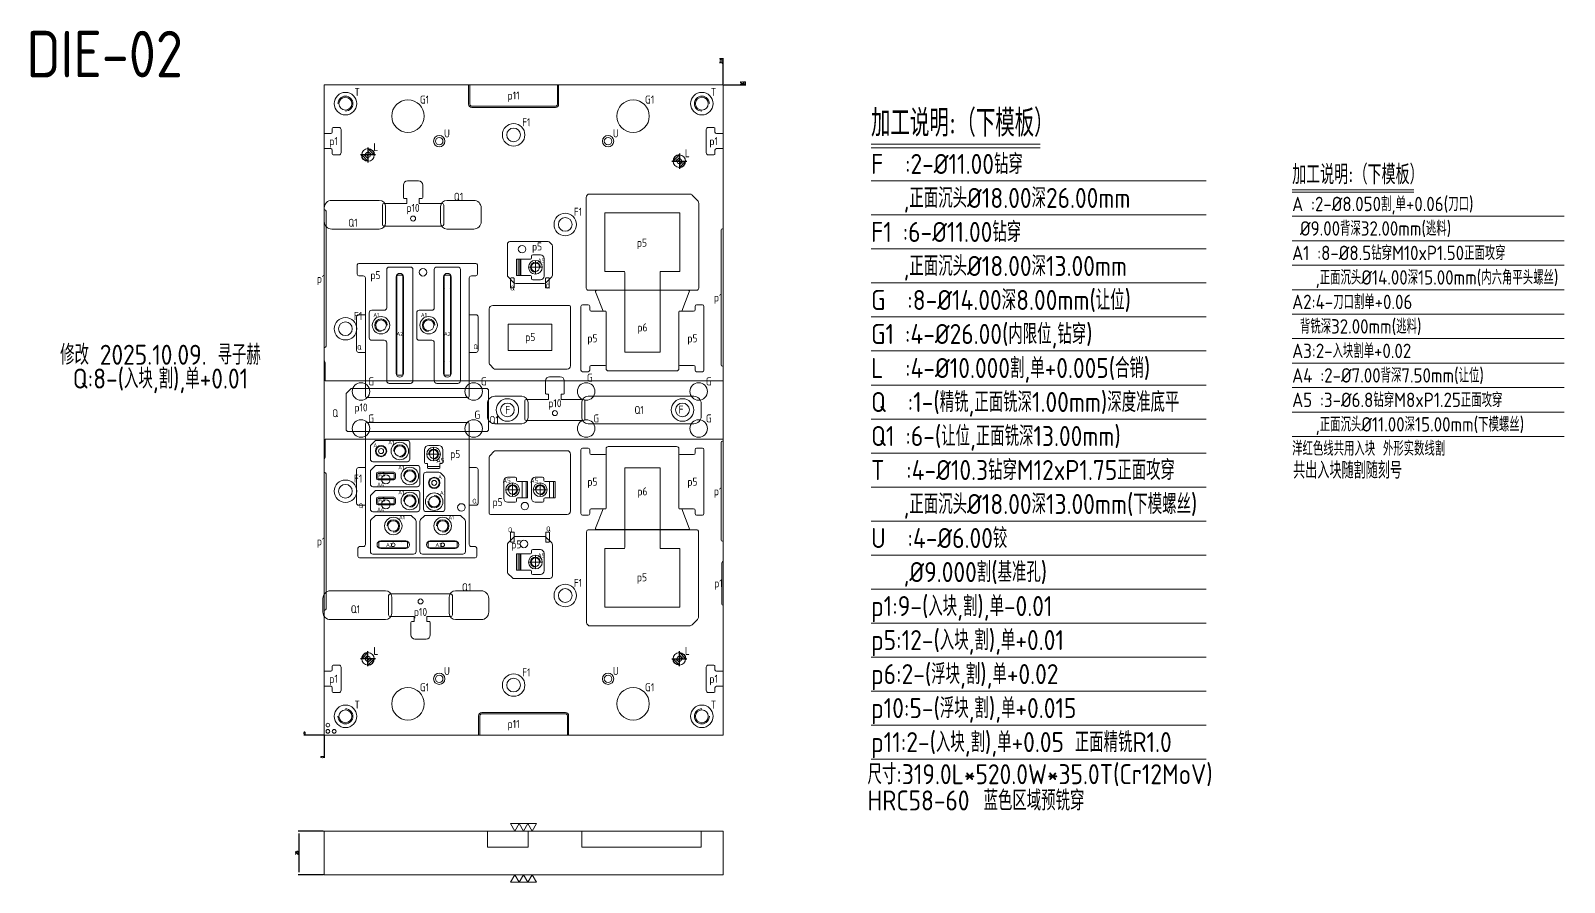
# Model space of a CAD drawing. Header units: millimetres. Extents: x 52247 to 53473, y 1371 to 2052.
import ezdxf
from ezdxf.enums import TextEntityAlignment as Align

# ---------------------------------------------------------------- set-up
doc = ezdxf.new("R2010")
doc.units = ezdxf.units.MM
for name, pattern in [('$TD_AUDIT_GENERATED_(575F8F)', [0]), ('CENTER', [0]), ('DASHED', [0]), ('HIDDEN', [0])]:
    doc.linetypes.add(name, pattern=pattern)
for name, color, linetype in [('DIE', 7, 'Continuous'), ('DIE_O', 40, 'Continuous'), ('DIE_P', 2, 'Continuous'), ('DIE_P_O', 1, '$TD_AUDIT_GENERATED_(575F8F)'), ('DIE_W', 1, 'Continuous'), ('DIM', 4, 'Continuous'), ('PS_O', 40, 'Continuous'), ('TEXT', 4, 'Continuous')]:
    doc.layers.add(name, color=color, linetype=linetype)
doc.styles.add('gbenor', font='gbenor.shx', dxfattribs={"bigfont": 'gbcbig.shx'})
doc.styles.get("Standard").update_dxf_attribs({"font": 'txt.shx', "width": 0.85, "bigfont": 'ctxt.shx'})
doc.dimstyles.new('T-2-WX', dxfattribs={"dimtxt": 2, "dimasz": 2, "dimexe": 0.5, "dimexo": 0.5, "dimgap": 0.5, "dimtad": 1, "dimtxsty": 'Standard', "dimblk": 'OPEN30', "dimcen": 0, "dimazin": 3, "dimtfac": 1, "dimtmove": 0, "dimatfit": 3, "dimldrblk": 'OPEN30', "dimlwd": -1, "dimlwe": -1})

# ---------------------------------------------------------------- blocks, each defined once
blk = doc.blocks.new('locater0')
for p, q in [((-0.6, 0), (0.6, 0)), ((-0.5, 0), (0, 0.5)), ((-0.3, 0), (0, 0.3)), ((-0.1, 0), (0, 0.1)), ((0, 0.6), (0, -0.6)), ((0.1, 0), (0, -0.1)), ((0.5, 0), (0, -0.5)), ((0.3, 0), (0, -0.3))]:
    blk.add_line(p, q)
for start, end in [(90, 180), (270, 0)]:
    blk.add_arc((0, 0), 0.5, start, end)
blk = doc.blocks.new('*D7580')
at = {"layer": 'Defpoints', "color": 0}
for p in [(52481.8, 1412.1), (52461.5, 1377.1), (52481.8, 1377.1)]:
    blk.add_point(p, dxfattribs=at)
at = {"layer": 'DIM', "color": 0}
for p, q in [((52481.3, 1412.1), (52461, 1412.1)), ((52461.5, 1410.1), (52461.5, 1379.1)), ((52481.3, 1377.1), (52461, 1377.1))]:
    blk.add_line(p, q, dxfattribs=at)
at = {"layer": 'DIM', "color": 0, "lineweight": 5, "insert": (52460, 1394.6), "char_height": 2, "attachment_point": 5, "rotation": 90}
blk.add_mtext('35', dxfattribs=at)
blk = doc.blocks.new('_Open30')
blk = doc.blocks.new('*D7581')
at = {"layer": 'Defpoints', "color": 0}
for p in [(52481.8, 1488.9), (52481.8, 1488.9), (52481.8, 1472.3)]:
    blk.add_point(p, dxfattribs=at)
at = {"layer": 'DIM', "color": 0}
blk.add_line((52481.8, 1488.4), (52481.8, 1470.7), dxfattribs=at)
at = {"layer": 'DIM', "color": 0, "lineweight": 5, "insert": (52480.3, 1471.3), "char_height": 2, "attachment_point": 5, "rotation": 90}
blk.add_mtext('0', dxfattribs=at)
blk = doc.blocks.new('*D7582')
at = {"layer": 'Defpoints', "color": 0}
for p in [(52467.3, 1488.9), (52481.8, 1488.9), (52481.8, 1488.9)]:
    blk.add_point(p, dxfattribs=at)
at = {"layer": 'DIM', "color": 0}
blk.add_line((52481.3, 1488.9), (52465.6, 1488.9), dxfattribs=at)
at = {"layer": 'DIM', "color": 0, "lineweight": 5, "insert": (52466.2, 1490.4), "char_height": 2, "attachment_point": 5}
blk.add_mtext('0', dxfattribs=at)
blk = doc.blocks.new('*D7583')
at = {"layer": 'Defpoints', "color": 0}
for p in [(52800.8, 2008.9), (52814, 2008.9), (52481.8, 1488.9)]:
    blk.add_point(p, dxfattribs=at)
at = {"layer": 'DIM', "color": 0}
blk.add_line((52801.3, 2008.9), (52818.9, 2008.9), dxfattribs=at)
at = {"layer": 'DIM', "color": 0, "lineweight": 5, "insert": (52816.7, 2010.4), "char_height": 2, "attachment_point": 5}
blk.add_mtext('520', dxfattribs=at)
blk = doc.blocks.new('*D7584')
at = {"layer": 'Defpoints', "color": 0}
for p in [(52800.8, 2025.5), (52800.8, 2008.9), (52481.8, 1488.9)]:
    blk.add_point(p, dxfattribs=at)
at = {"layer": 'DIM', "color": 0}
blk.add_line((52800.8, 2009.4), (52800.8, 2030.3), dxfattribs=at)
at = {"layer": 'DIM', "color": 0, "lineweight": 5, "insert": (52799.3, 2028.1), "char_height": 2, "attachment_point": 5, "rotation": 90}
blk.add_mtext('319', dxfattribs=at)

msp = doc.modelspace()

# ---------------------------------------------------------------- linework, layer by layer
at = {"layer": 'DIE', "lineweight": 5}
msp.add_lwpolyline([(52481.838, 1488.867), (52481.838, 2008.867), (52800.838, 2008.867), (52800.838, 1488.867)], close=True, dxfattribs=at)
at = {"layer": 'DIE', "linetype": 'Continuous', "lineweight": 5, "flags": 128}
msp.add_lwpolyline([(52800.838, 1412.1), (52481.838, 1412.1), (52481.838, 1377.1), (52800.838, 1377.1)], close=True, dxfattribs=at)
at = {"layer": 'DIE_O', "color": 94, "linetype": 'Continuous', "lineweight": 5}
for points in [[(52481.901, 1899.502), (52481.901, 1910.502, -0.41421356), (52487.901, 1916.502), (52525.901, 1916.502, -0.41421356), (52530.901, 1911.502), (52530.901, 1898.502, -0.41421356), (52525.901, 1893.502), (52487.901, 1893.502, -0.41421356)], [(52607.401, 1899.502), (52607.401, 1910.502, 0.41421356), (52601.401, 1916.502), (52579.901, 1916.502, 0.41421356), (52574.901, 1911.502), (52574.901, 1898.502, 0.41421356), (52579.901, 1893.502), (52601.401, 1893.502, 0.41421356)], [(52612.338, 1743.867), (52612.338, 1753.867, -0.41421356), (52618.338, 1759.867), (52639.838, 1759.867, -0.41421356), (52644.838, 1754.867), (52644.838, 1742.867, -0.41421356), (52639.838, 1737.867), (52618.338, 1737.867, -0.41421356)], [(52783.338, 1743.867), (52783.338, 1753.867, 0.41421356), (52777.338, 1759.867), (52692.838, 1759.867, 0.41421356), (52687.838, 1754.867), (52687.838, 1742.867, 0.41421356), (52692.838, 1737.867), (52777.338, 1737.867, 0.41421356)], [(52480.901, 1598.232), (52480.901, 1587.232, 0.41421356), (52486.901, 1581.232), (52530.901, 1581.232, 0.41421356), (52535.901, 1586.232), (52535.901, 1599.232, 0.41421356), (52530.901, 1604.232), (52486.901, 1604.232, 0.41421356)], [(52613.401, 1598.232), (52613.401, 1587.232, -0.41421356), (52607.401, 1581.232), (52586.901, 1581.232, -0.41421356), (52581.901, 1586.232), (52581.901, 1599.232, -0.41421356), (52586.901, 1604.232), (52607.401, 1604.232, -0.41421356)]]:
    msp.add_lwpolyline(points, format="xyb", close=True, dxfattribs=at)
at = {"layer": 'DIE_O', "color": 2, "linetype": 'Continuous', "lineweight": 5}
msp.add_lwpolyline([(52481.838, 1788.581, -0.16124735), (52482.727, 1785.896), (52482.727, 1772.208), (52800.838, 1772.208), (52800.838, 1725.527), (52482.727, 1725.527), (52482.727, 1711.839, -0.16124735), (52481.838, 1709.153)], format="xyb", close=True, dxfattribs=at)
at = {"layer": 'DIE_O', "linetype": 'HIDDEN', "lineweight": 5, "ltscale": 15}
for points in [[(52612.338, 1412.1), (52644.838, 1412.1), (52644.838, 1399.1), (52612.338, 1399.1)], [(52687.838, 1412.1), (52783.338, 1412.1), (52783.338, 1399.1), (52687.838, 1399.1)]]:
    msp.add_lwpolyline(points, close=True, dxfattribs=at)
at = {"layer": 'DIE_O', "lineweight": 5}
for centre, radius in [((52498.838, 1993.867), 9), ((52498.838, 1993.867), 5.15), ((52783.838, 1993.867), 9), ((52783.838, 1993.867), 5.15), ((52548.838, 1983.867), 13), ((52728.838, 1983.867), 13), ((52633.338, 1968.867), 9), ((52633.338, 1968.867), 5.5), ((52674.632, 1897.27), 9), ((52674.632, 1897.27), 5.5), ((52498.838, 1813.867), 9), ((52498.838, 1813.867), 5.5), ((52628.338, 1748.867), 9), ((52628.338, 1748.867), 5.5), ((52768.338, 1748.867), 9), ((52768.338, 1748.867), 5.5), ((52498.838, 1683.867), 9), ((52498.838, 1683.867), 5.5), ((52674.632, 1600.465), 9), ((52674.632, 1600.465), 5.5), ((52633.338, 1528.867), 9), ((52633.338, 1528.867), 5.5), ((52548.838, 1513.867), 13), ((52728.838, 1513.867), 13), ((52498.838, 1503.867), 9), ((52498.838, 1503.867), 5.15), ((52783.838, 1503.867), 9), ((52783.838, 1503.867), 5.15)]:
    msp.add_circle(centre, radius, dxfattribs=at)
at = {"layer": 'DIE_O', "linetype": 'Continuous', "lineweight": 5}
for centre in [(52573.838, 1963.867), (52708.838, 1963.867), (52573.838, 1533.867), (52708.838, 1533.867)]:
    msp.add_circle(centre, 3, dxfattribs=at)
at = {"layer": 'DIE_O', "color": 3, "lineweight": 5}
for centre, radius in [((52516.838, 1952.867), 2), ((52765.838, 1947.867), 2), ((52552.901, 1902.002), 2), ((52640.04, 1877.514), 3), ((52560.859, 1859.019), 3), ((52666.338, 1746.367), 2), ((52591.553, 1670.934), 3), ((52642.262, 1671.991), 3), ((52641.621, 1641.72), 3), ((52558.901, 1595.732), 2), ((52516.838, 1549.867), 2), ((52765.838, 1549.867), 2)]:
    msp.add_circle(centre, radius, dxfattribs=at)
at = {"layer": 'DIE_O', "color": 94, "linetype": 'Continuous', "lineweight": 5}
for centre in [(52511.338, 1763.688), (52601.338, 1763.688), (52691.338, 1763.688), (52781.338, 1763.688), (52511.338, 1734.047), (52601.338, 1734.047), (52691.338, 1734.047), (52781.338, 1734.047)]:
    msp.add_circle(centre, 7, dxfattribs=at)
at = {"layer": 'DIE_O', "lineweight": 5}
for centre, start, end in [((52498.838, 1993.867), 270, 180), ((52783.838, 1993.867), 0, 270), ((52498.838, 1503.867), 180, 90), ((52783.838, 1503.867), 90, 0)]:
    msp.add_arc(centre, 6, start, end, dxfattribs=at)
at = {"layer": 'DIE_P', "linetype": 'HIDDEN', "lineweight": 5, "ltscale": 5}
for p, q in [((52636.896, 1869.514), (52636.896, 1856.514)), ((52640.034, 1691.549), (52640.034, 1678.549)), ((52643.334, 1691.549), (52643.334, 1678.549)), ((52662.034, 1691.549), (52662.034, 1678.549)), ((52665.334, 1691.549), (52665.334, 1678.549)), ((52636.896, 1633.72), (52636.896, 1620.72))]:
    msp.add_line(p, q, dxfattribs=at)
at = {"layer": 'DIE_P', "lineweight": 5}
for p, q in [((52638.395, 1856.514), (52638.395, 1869.514)), ((52639.138, 1856.514), (52639.138, 1869.514)), ((52638.395, 1620.72), (52638.395, 1633.72)), ((52639.138, 1620.72), (52639.138, 1633.72))]:
    msp.add_line(p, q, dxfattribs=at)
at = {"layer": 'DIE_P', "color": 4, "linetype": 'CENTER', "lineweight": 5, "ltscale": 0.007}
for p, q in [((52650.696, 1857.814), (52650.696, 1868.214)), ((52655.896, 1863.014), (52645.496, 1863.014)), ((52569.388, 1708.391), (52569.388, 1718.791)), ((52564.188, 1713.591), (52574.588, 1713.591)), ((52627.334, 1685.049), (52637.734, 1685.049)), ((52632.534, 1679.849), (52632.534, 1690.249)), ((52649.334, 1685.049), (52659.734, 1685.049)), ((52654.534, 1679.849), (52654.534, 1690.249)), ((52650.696, 1622.02), (52650.696, 1632.42)), ((52655.896, 1627.22), (52645.496, 1627.22))]:
    msp.add_line(p, q, dxfattribs=at)
at = {"layer": 'DIE_P', "color": 6, "linetype": 'Continuous', "lineweight": 5}
for points in [[(52657.696, 1870.014, 0.41421356), (52654.696, 1873.014), (52648.696, 1873.014, 0.41421356), (52647.696, 1872.014), (52647.696, 1870.514, -0.41421356), (52646.696, 1869.514), (52635.696, 1869.514), (52635.696, 1856.514), (52646.696, 1856.514, -0.41421356), (52647.696, 1855.514), (52647.696, 1854.014, 0.41421356), (52648.696, 1853.014), (52654.696, 1853.014, 0.41421356), (52657.696, 1856.014)], [(52517.838, 1826.643), (52517.838, 1806.643, 0.41421356), (52519.838, 1804.643), (52529.838, 1804.643, -0.41421356), (52531.838, 1802.643), (52531.838, 1772.143, 0.41421356), (52533.838, 1770.143), (52550.838, 1770.143, 0.41421356), (52552.838, 1772.143), (52552.838, 1861.143, 0.41421356), (52550.838, 1863.143), (52533.838, 1863.143, 0.41421356), (52531.838, 1861.143), (52531.838, 1830.643, -0.41421356), (52529.838, 1828.643), (52519.838, 1828.643, 0.41421356)], [(52555.838, 1826.643), (52555.838, 1806.643, 0.41421356), (52557.838, 1804.643), (52567.838, 1804.643, -0.41421356), (52569.838, 1802.643), (52569.838, 1772.143, 0.41421356), (52571.838, 1770.143), (52588.838, 1770.143, 0.41421356), (52590.838, 1772.143), (52590.838, 1861.143, 0.41421356), (52588.838, 1863.143), (52571.838, 1863.143, 0.41421356), (52569.838, 1861.143), (52569.838, 1830.643, -0.41421356), (52567.838, 1828.643), (52557.838, 1828.643, 0.41421356)], [(52574.688, 1706.091), (52575.838, 1706.091, 0.41421356), (52576.638, 1706.891), (52576.638, 1717.091, 0.41421356), (52573.138, 1720.591), (52565.638, 1720.591, 0.41421356), (52562.138, 1717.091), (52562.138, 1706.891, 0.41421356), (52562.938, 1706.091), (52564.088, 1706.091, -0.41421356), (52564.388, 1705.791), (52564.388, 1702.591, 0.41421356), (52564.888, 1702.091), (52573.888, 1702.091, 0.41421356), (52574.388, 1702.591), (52574.388, 1705.791, -0.41421356)], [(52625.534, 1692.049, -0.41421356), (52628.534, 1695.049), (52634.534, 1695.049, -0.41421356), (52635.534, 1694.049), (52635.534, 1692.549, 0.41421356), (52636.534, 1691.549), (52644.534, 1691.549), (52644.534, 1678.549), (52636.534, 1678.549, 0.41421356), (52635.534, 1677.549), (52635.534, 1676.049, -0.41421356), (52634.534, 1675.049), (52628.534, 1675.049, -0.41421356), (52625.534, 1678.049)], [(52647.534, 1692.049, -0.41421356), (52650.534, 1695.049), (52656.534, 1695.049, -0.41421356), (52657.534, 1694.049), (52657.534, 1692.549, 0.41421356), (52658.534, 1691.549), (52666.534, 1691.549), (52666.534, 1678.549), (52658.534, 1678.549, 0.41421356), (52657.534, 1677.549), (52657.534, 1676.049, -0.41421356), (52656.534, 1675.049), (52650.534, 1675.049, -0.41421356), (52647.534, 1678.049)], [(52550.51, 1664.591), (52523.666, 1664.591, 0.19891237), (52522.252, 1664.006), (52519.424, 1661.177, 0.19891237), (52518.838, 1659.763), (52518.838, 1635.591, 0.41421356), (52520.838, 1633.591), (52553.338, 1633.591, 0.41421356), (52555.338, 1635.591), (52555.338, 1659.763, 0.19891237), (52554.752, 1661.177), (52551.924, 1664.006, 0.19891237)], [(52590.01, 1664.591), (52563.166, 1664.591, 0.19891237), (52561.752, 1664.006), (52558.924, 1661.177, 0.19891237), (52558.338, 1659.763), (52558.338, 1635.591, 0.41421356), (52560.338, 1633.591), (52592.838, 1633.591, 0.41421356), (52594.838, 1635.591), (52594.838, 1659.763, 0.19891237), (52594.252, 1661.177), (52591.424, 1664.006, 0.19891237)], [(52657.696, 1634.22, 0.41421356), (52654.696, 1637.22), (52648.696, 1637.22, 0.41421356), (52647.696, 1636.22), (52647.696, 1634.72, -0.41421356), (52646.696, 1633.72), (52635.696, 1633.72), (52635.696, 1620.72), (52646.696, 1620.72, -0.41421356), (52647.696, 1619.72), (52647.696, 1618.22, 0.41421356), (52648.696, 1617.22), (52654.696, 1617.22, 0.41421356), (52657.696, 1620.22)]]:
    msp.add_lwpolyline(points, format="xyb", close=True, dxfattribs=at)
at = {"layer": 'DIE_P', "color": 4, "linetype": 'HIDDEN', "lineweight": 5}
for points in [[(52545.338, 1778.143, -1), (52539.338, 1778.143), (52539.338, 1855.143, -1), (52545.338, 1855.143)], [(52583.338, 1778.143, -1), (52577.338, 1778.143), (52577.338, 1855.143, -1), (52583.338, 1855.143)], [(52547.088, 1644.091, -1), (52547.088, 1638.091), (52527.088, 1638.091, -1), (52527.088, 1644.091)], [(52586.588, 1644.091, -1), (52586.588, 1638.091), (52566.588, 1638.091, -1), (52566.588, 1644.091)]]:
    msp.add_lwpolyline(points, format="xyb", close=True, dxfattribs=at)
at = {"layer": 'DIE_P', "color": 1, "lineweight": 5}
for points in [[(52544.838, 1845.896), (52544.718, 1845.827), (52544.838, 1845.758), (52544.838, 1787.529), (52544.718, 1787.46), (52544.838, 1787.39), (52544.838, 1777.643, -0.41421356), (52543.838, 1776.643), (52540.838, 1776.643, -0.41421356), (52539.838, 1777.643), (52539.838, 1787.39), (52539.958, 1787.46), (52539.838, 1787.529), (52539.838, 1845.758), (52539.958, 1845.827), (52539.838, 1845.896), (52539.838, 1855.643, -0.41421356), (52540.838, 1856.643), (52543.838, 1856.643, -0.41421356), (52544.838, 1855.643)], [(52582.838, 1845.896), (52582.718, 1845.827), (52582.838, 1845.758), (52582.838, 1787.529), (52582.718, 1787.46), (52582.838, 1787.39), (52582.838, 1777.643, -0.41421356), (52581.838, 1776.643), (52578.838, 1776.643, -0.41421356), (52577.838, 1777.643), (52577.838, 1787.39), (52577.958, 1787.46), (52577.838, 1787.529), (52577.838, 1845.758), (52577.958, 1845.827), (52577.838, 1845.896), (52577.838, 1855.643, -0.41421356), (52578.838, 1856.643), (52581.838, 1856.643, -0.41421356), (52582.838, 1855.643)], [(52524.626, 1697.829), (52524.626, 1694.229, 0.41421356), (52524.926, 1693.929), (52537.538, 1693.929, 0.41421356), (52537.838, 1694.229), (52537.838, 1697.829, 0.41421356), (52537.538, 1698.129), (52524.926, 1698.129, 0.41421356)], [(52524.626, 1677.829), (52524.626, 1674.229, 0.41421356), (52524.926, 1673.929), (52537.538, 1673.929, 0.41421356), (52537.838, 1674.229), (52537.838, 1677.829, 0.41421356), (52537.538, 1678.129), (52524.926, 1678.129, 0.41421356)], [(52544.192, 1638.591), (52547.588, 1638.591, 0.41421356), (52548.588, 1639.591), (52548.588, 1642.591, 0.41421356), (52547.588, 1643.591), (52544.192, 1643.591), (52544.123, 1643.471), (52544.053, 1643.591), (52530.157, 1643.591), (52530.088, 1643.471), (52530.019, 1643.591), (52526.588, 1643.591, 0.41421356), (52525.588, 1642.591), (52525.588, 1639.591, 0.41421356), (52526.588, 1638.591), (52530.019, 1638.591), (52530.088, 1638.711), (52530.157, 1638.591), (52544.053, 1638.591), (52544.123, 1638.711)], [(52583.692, 1638.591), (52587.088, 1638.591, 0.41421356), (52588.088, 1639.591), (52588.088, 1642.591, 0.41421356), (52587.088, 1643.591), (52583.692, 1643.591), (52583.623, 1643.471), (52583.553, 1643.591), (52569.657, 1643.591), (52569.588, 1643.471), (52569.519, 1643.591), (52566.088, 1643.591, 0.41421356), (52565.088, 1642.591), (52565.088, 1639.591, 0.41421356), (52566.088, 1638.591), (52569.519, 1638.591), (52569.588, 1638.711), (52569.657, 1638.591), (52583.553, 1638.591), (52583.623, 1638.711)]]:
    msp.add_lwpolyline(points, format="xyb", close=True, dxfattribs=at)
at = {"layer": 'DIE_P', "lineweight": 5}
for points in [[(52532.338, 1816.643, 2.41421356), (52527.338, 1811.643)], [(52570.338, 1816.643, 2.41421356), (52565.338, 1811.643)], [(52537.088, 1651.091, 2.41421356), (52532.088, 1656.091)], [(52576.588, 1651.091, 2.41421356), (52571.588, 1656.091)]]:
    msp.add_lwpolyline(points, format="xyb", dxfattribs=at)
at = {"layer": 'DIE_P', "color": 6, "lineweight": 5}
for points in [[(52523.666, 1724.529), (52548.338, 1724.529, -0.41421356), (52550.338, 1722.529), (52550.338, 1709.529, -0.41421356), (52548.338, 1707.529), (52520.838, 1707.529, -0.41421356), (52518.838, 1709.529), (52518.838, 1719.701, -0.19891237), (52519.424, 1721.115), (52522.252, 1723.943, -0.19891237)], [(52523.666, 1704.529), (52556.338, 1704.529, -0.41421356), (52558.338, 1702.529), (52558.338, 1689.529, -0.41421356), (52556.338, 1687.529), (52520.838, 1687.529, -0.41421356), (52518.838, 1689.529), (52518.838, 1699.701, -0.19891237), (52519.424, 1701.115), (52522.252, 1703.943, -0.19891237)], [(52578.338, 1694.263), (52578.338, 1669.591, -0.41421356), (52576.338, 1667.591), (52563.338, 1667.591, -0.41421356), (52561.338, 1669.591), (52561.338, 1697.091, -0.41421356), (52563.338, 1699.091), (52573.51, 1699.091, -0.19891237), (52574.924, 1698.506), (52577.752, 1695.677, -0.19891237)], [(52523.666, 1684.529), (52556.338, 1684.529, -0.41421356), (52558.338, 1682.529), (52558.338, 1669.529, -0.41421356), (52556.338, 1667.529), (52520.838, 1667.529, -0.41421356), (52518.838, 1669.529), (52518.838, 1679.701, -0.19891237), (52519.424, 1681.115), (52522.252, 1683.943, -0.19891237)]]:
    msp.add_lwpolyline(points, format="xyb", close=True, dxfattribs=at)
at = {"layer": 'DIE_P', "lineweight": 5}
for points in [[(52523.626, 1697.829), (52523.626, 1694.229, 0.41421356), (52524.926, 1692.929), (52537.538, 1692.929, 0.41421356), (52538.838, 1694.229), (52538.838, 1697.829, 0.41421356), (52537.538, 1699.129), (52524.926, 1699.129, 0.41421356)], [(52523.626, 1677.829), (52523.626, 1674.229, 0.41421356), (52524.926, 1672.929), (52537.538, 1672.929, 0.41421356), (52538.838, 1674.229), (52538.838, 1677.829, 0.41421356), (52537.538, 1679.129), (52524.926, 1679.129, 0.41421356)]]:
    msp.add_lwpolyline(points, format="xyb", close=True, dxfattribs=at)
at = {"layer": 'DIE_P', "linetype": 'HIDDEN', "lineweight": 5}
msp.add_lwpolyline([(52564.388, 1703.591), (52574.388, 1703.591)], dxfattribs=at)
at = {"layer": 'DIE_P', "lineweight": 5}
for centre, radius in [((52650.696, 1863.014), 5.5), ((52650.696, 1863.014), 3.4), ((52527.338, 1816.643), 4.25), ((52565.338, 1816.643), 4.25), ((52542.338, 1716.029), 4.25), ((52569.388, 1713.591), 5.5), ((52569.388, 1713.591), 3.4), ((52550.338, 1696.029), 4.25), ((52550.338, 1676.029), 4.25), ((52632.534, 1685.049), 5.5), ((52632.534, 1685.049), 3.4), ((52654.534, 1685.049), 5.5), ((52654.534, 1685.049), 3.4), ((52569.838, 1675.591), 4.25), ((52537.088, 1656.091), 4.25), ((52576.588, 1656.091), 4.25), ((52650.696, 1627.22), 5.5), ((52650.696, 1627.22), 3.4)]:
    msp.add_circle(centre, radius, dxfattribs=at)
at = {"layer": 'DIE_P', "linetype": 'Continuous', "lineweight": 5, "ltscale": 10}
for centre in [(52527.338, 1816.643), (52565.338, 1816.643), (52542.338, 1716.029), (52550.338, 1696.029), (52550.338, 1676.029), (52569.838, 1675.591), (52537.088, 1656.091), (52576.588, 1656.091)]:
    msp.add_circle(centre, 7, dxfattribs=at)
at = {"layer": 'DIE_P', "color": 4, "linetype": 'HIDDEN', "lineweight": 5, "ltscale": 0.5}
for centre in [(52527.338, 1716.029), (52569.838, 1690.591)]:
    msp.add_circle(centre, 4.5, dxfattribs=at)
at = {"layer": 'DIE_P', "color": 1, "linetype": 'Continuous', "lineweight": 5}
for centre in [(52527.338, 1716.029), (52569.838, 1690.591)]:
    msp.add_circle(centre, 4.025, dxfattribs=at)
at = {"layer": 'DIE_P', "lineweight": 5}
for centre, radius, start, end in [((52650.696, 1863.014), 4, 0, 270), ((52542.338, 1716.029), 5, 270, 180), ((52569.388, 1713.591), 4, 270, 180), ((52550.338, 1696.029), 5, 270, 180), ((52550.338, 1676.029), 5, 270, 180), ((52569.838, 1675.591), 5, 180, 90), ((52632.534, 1685.049), 4, 270, 180), ((52654.534, 1685.049), 4, 270, 180), ((52650.696, 1627.22), 4, 0, 270)]:
    msp.add_arc(centre, radius, start, end, dxfattribs=at)
at = {"layer": 'DIE_P_O', "color": 3, "lineweight": 5}
for centre, radius in [((52527.338, 1716.029), 2), ((52569.838, 1690.591), 2), ((52537.088, 1641.091), 1.5), ((52576.588, 1641.091), 1.5)]:
    msp.add_circle(centre, radius, dxfattribs=at)
at = {"layer": 'DIE_W', "color": 2, "linetype": 'Continuous', "lineweight": 5}
for points in [[(52666.838, 1990.867), (52599.838, 1990.867, -0.41421356), (52597.338, 1993.367), (52597.338, 2008.867), (52669.338, 2008.867), (52669.338, 1993.367, -0.41421356)], [(52674.838, 1506.867), (52607.838, 1506.867, 0.41421356), (52605.338, 1504.367), (52605.338, 1488.867), (52677.338, 1488.867), (52677.338, 1504.367, 0.41421356)]]:
    msp.add_lwpolyline(points, format="xyb", close=True, dxfattribs=at)
at = {"layer": 'DIE_W', "linetype": 'Continuous', "lineweight": 5}
for points in [[(52666.838, 1991.867), (52599.838, 1991.867, -0.41421356), (52598.338, 1993.367), (52598.338, 2008.867), (52668.338, 2008.867), (52668.338, 1993.367, -0.41421356)], [(52558.301, 1914.002), (52576.201, 1914.002, -0.41421356), (52577.401, 1912.802), (52577.401, 1897.202, -0.41421356), (52576.201, 1896.002), (52529.601, 1896.002, -0.41421356), (52528.401, 1897.202), (52528.401, 1912.802, -0.41421356), (52529.601, 1914.002), (52547.501, 1914.002, 0.41421356), (52547.901, 1914.402), (52547.901, 1917.702, 0.41421356), (52547.501, 1918.102), (52545.851, 1918.102, -0.41421356), (52545.151, 1918.802), (52545.151, 1928.802, -0.41421356), (52548.451, 1932.102), (52557.351, 1932.102, -0.41421356), (52560.651, 1928.802), (52560.651, 1918.802, -0.41421356), (52559.951, 1918.102), (52558.301, 1918.102, 0.41421356), (52557.901, 1917.702), (52557.901, 1914.402, 0.41421356)], [(52699.608, 1844.565, 0.52630241), (52698.861, 1843.478), (52704.833, 1827.947), (52706.719, 1827.947, -0.41421356), (52707.219, 1827.447), (52707.219, 1781.867, 0.41421356), (52709.019, 1780.067), (52763.658, 1780.067, 0.41421356), (52765.458, 1781.867), (52765.458, 1827.447, -0.41421356), (52765.958, 1827.947), (52767.844, 1827.947), (52773.816, 1843.478, 0.52630241), (52773.069, 1844.565)], [(52499.338, 1733.421), (52499.338, 1761.206, -0.19891237), (52499.924, 1762.621), (52502.831, 1765.528, -0.19891237), (52504.245, 1766.113), (52611.538, 1766.113, -0.41421356), (52613.338, 1764.313), (52613.338, 1733.421, -0.41421356), (52611.538, 1731.621), (52501.138, 1731.621, -0.41421356)], [(52671.738, 1757.367), (52689.138, 1757.367, -0.41421356), (52690.338, 1756.167), (52690.338, 1741.567, -0.41421356), (52689.138, 1740.367), (52643.538, 1740.367, -0.41421356), (52642.338, 1741.567), (52642.338, 1756.167, -0.41421356), (52643.538, 1757.367), (52660.938, 1757.367, 0.41421356), (52661.338, 1757.767), (52661.338, 1761.067, 0.41421356), (52660.938, 1761.467), (52659.538, 1761.467, -0.41421356), (52658.838, 1762.167), (52658.838, 1772.167, -0.41421356), (52662.138, 1775.467), (52670.538, 1775.467, -0.41421356), (52673.838, 1772.167), (52673.838, 1762.167, -0.41421356), (52673.138, 1761.467), (52671.738, 1761.467, 0.41421356), (52671.338, 1761.067), (52671.338, 1757.767, 0.41421356)], [(52773.069, 1653.169, 0.52630241), (52773.816, 1654.256), (52767.844, 1669.787), (52765.958, 1669.787, -0.41421356), (52765.458, 1670.287), (52765.458, 1717.867, 0.41421356), (52763.658, 1719.667), (52709.018, 1719.667, 0.41421356), (52707.218, 1717.867), (52707.218, 1670.287, -0.41421356), (52706.718, 1669.787), (52704.832, 1669.787), (52698.861, 1654.256, 0.52630241), (52699.607, 1653.169)], [(52564.301, 1583.732), (52583.201, 1583.732, 0.41421356), (52584.401, 1584.932), (52584.401, 1600.532, 0.41421356), (52583.201, 1601.732), (52534.601, 1601.732, 0.41421356), (52533.401, 1600.532), (52533.401, 1584.932, 0.41421356), (52534.601, 1583.732), (52553.501, 1583.732, -0.41421356), (52553.901, 1583.332), (52553.901, 1580.032, -0.41421356), (52553.501, 1579.632), (52551.851, 1579.632, 0.41421356), (52551.151, 1578.932), (52551.151, 1568.932, 0.41421356), (52554.451, 1565.632), (52563.351, 1565.632, 0.41421356), (52566.651, 1568.932), (52566.651, 1578.932, 0.41421356), (52565.951, 1579.632), (52564.301, 1579.632, -0.41421356), (52563.901, 1580.032), (52563.901, 1583.332, -0.41421356)], [(52607.838, 1505.867), (52674.838, 1505.867, -0.41421356), (52676.338, 1504.367), (52676.338, 1488.867), (52606.338, 1488.867), (52606.338, 1504.367, -0.41421356)]]:
    msp.add_lwpolyline(points, format="xyb", close=True, dxfattribs=at)
at = {"layer": 'DIE_W', "color": 1, "linetype": 'Continuous', "lineweight": 5}
for points in [[(52481.838, 1957.867), (52487.138, 1957.867, -0.41421356), (52488.338, 1956.667), (52488.338, 1953.667, 0.41421356), (52489.138, 1952.867), (52493.538, 1952.867, 0.41421356), (52495.338, 1954.667), (52495.338, 1973.067, 0.41421356), (52493.538, 1974.867), (52489.138, 1974.867, 0.41421356), (52488.338, 1974.067), (52488.338, 1971.067, -0.41421356), (52487.138, 1969.867), (52481.838, 1969.867)], [(52800.838, 1957.867), (52795.538, 1957.867, 0.41421356), (52794.338, 1956.667), (52794.338, 1953.667, -0.41421356), (52793.538, 1952.867), (52789.138, 1952.867, -0.41421356), (52787.338, 1954.667), (52787.338, 1973.067, -0.41421356), (52789.138, 1974.867), (52793.538, 1974.867, -0.41421356), (52794.338, 1974.067), (52794.338, 1971.067, 0.41421356), (52795.538, 1969.867), (52800.838, 1969.867)], [(52481.827, 1798.867), (52482.327, 1798.867, 0.41421356), (52483.327, 1799.867), (52483.327, 1907.867, 0.41421356), (52482.327, 1908.867), (52481.827, 1908.867)], [(52800.827, 1893.867), (52800.327, 1893.867, 0.41421356), (52799.327, 1892.867), (52799.327, 1784.867, 0.41421356), (52800.327, 1783.867), (52800.827, 1783.867)], [(52800.827, 1643.867), (52800.327, 1643.867, -0.41421356), (52799.327, 1644.867), (52799.327, 1722.867, -0.41421356), (52800.327, 1723.867), (52800.827, 1723.867)], [(52481.827, 1698.867), (52482.327, 1698.867, -0.41421356), (52483.327, 1697.867), (52483.327, 1589.867, -0.41421356), (52482.327, 1588.867), (52481.827, 1588.867)], [(52800.838, 1592.68, -0.41421356), (52799.838, 1593.68), (52799.838, 1625.88, -0.22167085), (52800.838, 1628.025)], [(52481.838, 1539.867), (52487.138, 1539.867, 0.41421356), (52488.338, 1541.067), (52488.338, 1544.067, -0.41421356), (52489.138, 1544.867), (52493.538, 1544.867, -0.41421356), (52495.338, 1543.067), (52495.338, 1524.667, -0.41421356), (52493.538, 1522.867), (52489.138, 1522.867, -0.41421356), (52488.338, 1523.667), (52488.338, 1526.667, 0.41421356), (52487.138, 1527.867), (52481.838, 1527.867)], [(52800.838, 1539.867), (52795.538, 1539.867, -0.41421356), (52794.338, 1541.067), (52794.338, 1544.067, 0.41421356), (52793.538, 1544.867), (52789.138, 1544.867, 0.41421356), (52787.338, 1543.067), (52787.338, 1524.667, 0.41421356), (52789.138, 1522.867), (52793.538, 1522.867, 0.41421356), (52794.338, 1523.667), (52794.338, 1526.667, -0.41421356), (52795.538, 1527.867), (52800.838, 1527.867)]]:
    msp.add_lwpolyline(points, format="xyb", dxfattribs=at)
for points in [[(52779.538, 1844.585), (52693.138, 1844.585, -0.41421356), (52691.338, 1846.385), (52691.338, 1918.785, -0.41421356), (52694.138, 1921.585), (52774.065, 1921.585, -0.19891237), (52776.186, 1920.707), (52780.459, 1916.434, -0.19891237), (52781.338, 1914.313), (52781.338, 1846.385, -0.41421356)], [(52664.338, 1880.242), (52664.338, 1856.651, -0.19891237), (52663.752, 1855.237), (52659.116, 1850.6, -0.19891237), (52657.701, 1850.014), (52634.975, 1850.014, -0.19891237), (52633.561, 1850.6), (52628.924, 1855.237, -0.19891237), (52628.338, 1856.651), (52628.338, 1881.514, -0.41421356), (52630.338, 1883.514), (52661.065, 1883.514, -0.19891237), (52661.772, 1883.221), (52664.045, 1880.949, -0.19891237)], [(52515.838, 1758.913), (52596.838, 1758.913, 0.41421356), (52597.838, 1759.913), (52597.838, 1854.443, -0.41421356), (52599.538, 1856.143), (52603.038, 1856.143, 0.41421356), (52604.338, 1857.443), (52604.338, 1864.843, 0.41421356), (52603.038, 1866.143), (52509.638, 1866.143, 0.41421356), (52508.338, 1864.843), (52508.338, 1857.443, 0.41421356), (52509.638, 1856.143), (52513.138, 1856.143, -0.41421356), (52514.838, 1854.443), (52514.838, 1759.913, 0.41421356)], [(52613.878, 1786.266), (52613.878, 1829.647, -0.41421356), (52616.678, 1832.447), (52677.878, 1832.447, -0.41421356), (52678.878, 1831.447), (52678.878, 1784.247, -0.41421356), (52676.078, 1781.447), (52618.696, 1781.447, -0.19891237), (52617.282, 1782.033), (52614.464, 1784.852, -0.19891237)], [(52687.198, 1831.747), (52687.198, 1780.647, 0.41421356), (52688.398, 1779.447), (52692.998, 1779.447, 0.41421356), (52694.198, 1780.647), (52694.198, 1783.247, -0.41421356), (52695.398, 1784.447), (52706.398, 1784.447, 0.41421356), (52707.198, 1785.247), (52707.198, 1827.147, 0.41421356), (52706.398, 1827.947), (52695.398, 1827.947, -0.41421356), (52694.198, 1829.147), (52694.198, 1831.747, 0.41421356), (52692.998, 1832.947), (52688.398, 1832.947, 0.41421356)], [(52785.478, 1831.747), (52785.478, 1780.647, -0.41421356), (52784.278, 1779.447), (52779.678, 1779.447, -0.41421356), (52778.478, 1780.647), (52778.478, 1783.247, 0.41421356), (52777.278, 1784.447), (52766.278, 1784.447, -0.41421356), (52765.478, 1785.247), (52765.478, 1827.147, -0.41421356), (52766.278, 1827.947), (52777.278, 1827.947, 0.41421356), (52778.478, 1829.147), (52778.478, 1831.747, -0.41421356), (52779.678, 1832.947), (52784.278, 1832.947, -0.41421356)], [(52515.838, 1738.821), (52596.838, 1738.821, -0.41421356), (52597.838, 1737.821), (52597.838, 1641.291, 0.41421356), (52599.538, 1639.591), (52602.538, 1639.591, -0.41421356), (52603.838, 1638.291), (52603.838, 1631.891, -0.41421356), (52602.538, 1630.591), (52510.138, 1630.591, -0.41421356), (52508.838, 1631.891), (52508.838, 1638.291, -0.41421356), (52510.138, 1639.591), (52513.138, 1639.591, 0.41421356), (52514.838, 1641.291), (52514.838, 1737.821, -0.41421356)], [(52687.198, 1665.987), (52687.198, 1717.087, -0.41421356), (52688.398, 1718.287), (52692.998, 1718.287, -0.41421356), (52694.198, 1717.087), (52694.198, 1714.487, 0.41421356), (52695.398, 1713.287), (52706.398, 1713.287, -0.41421356), (52707.198, 1712.487), (52707.198, 1670.587, -0.41421356), (52706.398, 1669.787), (52695.398, 1669.787, 0.41421356), (52694.198, 1668.587), (52694.198, 1665.987, -0.41421356), (52692.998, 1664.787), (52688.398, 1664.787, -0.41421356)], [(52785.478, 1665.987), (52785.478, 1717.087, 0.41421356), (52784.278, 1718.287), (52779.678, 1718.287, 0.41421356), (52778.478, 1717.087), (52778.478, 1714.487, -0.41421356), (52777.278, 1713.287), (52766.278, 1713.287, 0.41421356), (52765.478, 1712.487), (52765.478, 1670.587, 0.41421356), (52766.278, 1669.787), (52777.278, 1669.787, -0.41421356), (52778.478, 1668.587), (52778.478, 1665.987, 0.41421356), (52779.678, 1664.787), (52784.278, 1664.787, 0.41421356)], [(52676.078, 1716.287, -0.41421356), (52678.878, 1713.487), (52678.878, 1668.087, -0.41421356), (52676.078, 1665.287), (52614.878, 1665.287, -0.41421356), (52613.878, 1666.287), (52613.878, 1711.186, -0.19891237), (52614.464, 1712.6), (52617.565, 1715.702, -0.19891237), (52618.979, 1716.287)], [(52628.338, 1618.907), (52628.338, 1641.084, -0.19891237), (52628.924, 1642.498), (52633.561, 1647.135, -0.19891237), (52634.975, 1647.72), (52657.701, 1647.72, -0.19891237), (52659.116, 1647.135), (52663.752, 1642.498, -0.19891237), (52664.338, 1641.084), (52664.338, 1616.22, -0.41421356), (52662.338, 1614.22), (52633.025, 1614.22, -0.19891237), (52632.318, 1614.513), (52628.631, 1618.2, -0.19891237)], [(52779.423, 1653.149), (52693.523, 1653.149, 0.41421356), (52691.723, 1651.349), (52691.723, 1578.949, 0.41421356), (52694.523, 1576.149), (52773.95, 1576.149, 0.19891237), (52776.071, 1577.028), (52780.344, 1581.301, 0.19891237), (52781.223, 1583.422), (52781.223, 1651.349, 0.41421356)]]:
    msp.add_lwpolyline(points, format="xyb", close=True, dxfattribs=at)
at = {"layer": 'DIE_W', "color": 5, "linetype": 'Continuous', "lineweight": 5}
for points in [[(52750.604, 1859.585, 0.03428409), (52750.458, 1857.467), (52750.458, 1795.067), (52722.219, 1795.067), (52722.219, 1857.467, 0.03428409), (52722.073, 1859.585), (52706.338, 1859.585), (52706.338, 1906.585), (52766.338, 1906.585), (52766.338, 1859.585)], [(52750.604, 1638.149, -0.03428409), (52750.458, 1640.267), (52750.458, 1702.667), (52722.219, 1702.667), (52722.219, 1640.267, -0.03428409), (52722.073, 1638.149), (52706.338, 1638.149), (52706.338, 1591.149), (52766.338, 1591.149), (52766.338, 1638.149)]]:
    msp.add_lwpolyline(points, format="xyb", close=True, dxfattribs=at)
at = {"layer": 'DIE_W', "color": 6, "linetype": 'Continuous', "lineweight": 5}
for points in [[(52630.747, 1854.014), (52630.747, 1846.814, 0.41421356), (52631.047, 1846.514), (52633.447, 1846.514, 0.41421356), (52633.747, 1846.814), (52633.747, 1854.014, 0.41421356), (52633.247, 1854.514), (52631.247, 1854.514, 0.41421356)], [(52661.861, 1854.014), (52661.861, 1846.814, -0.41421356), (52661.561, 1846.514), (52659.161, 1846.514, -0.41421356), (52658.861, 1846.814), (52658.861, 1854.014, -0.41421356), (52659.361, 1854.514), (52661.361, 1854.514, -0.41421356)], [(52630.866, 1643.72), (52630.866, 1650.92, -0.41421356), (52631.166, 1651.22), (52633.566, 1651.22, -0.41421356), (52633.866, 1650.92), (52633.866, 1643.72, -0.41421356), (52633.366, 1643.22), (52631.366, 1643.22, -0.41421356)], [(52661.98, 1643.72), (52661.98, 1650.92, 0.41421356), (52661.68, 1651.22), (52659.28, 1651.22, 0.41421356), (52658.98, 1650.92), (52658.98, 1643.72, 0.41421356), (52659.48, 1643.22), (52661.48, 1643.22, 0.41421356)]]:
    msp.add_lwpolyline(points, format="xyb", close=True, dxfattribs=at)
for points in [[(52514.838, 1794.974), (52509.308, 1794.974, -0.41421356), (52507.808, 1796.474), (52507.808, 1823.474, -0.41421356), (52509.308, 1824.974), (52514.838, 1824.974)], [(52597.838, 1794.974), (52603.369, 1794.974, 0.41421356), (52604.869, 1796.474), (52604.869, 1823.474, 0.41421356), (52603.369, 1824.974), (52597.838, 1824.974)], [(52514.838, 1672.761), (52509.308, 1672.761, -0.41421356), (52507.808, 1674.261), (52507.808, 1701.261, -0.41421356), (52509.308, 1702.761), (52514.838, 1702.761)], [(52597.838, 1672.761), (52603.369, 1672.761, 0.41421356), (52604.869, 1674.261), (52604.869, 1701.261, 0.41421356), (52603.369, 1702.761), (52597.838, 1702.761)]]:
    msp.add_lwpolyline(points, format="xyb", dxfattribs=at)
at = {"layer": 'DIE_W', "color": 5, "linetype": 'Continuous', "lineweight": 5}
msp.add_lwpolyline([(52628.878, 1796.447), (52628.878, 1817.447), (52663.878, 1817.447), (52663.878, 1796.447)], close=True, dxfattribs=at)
at = {"layer": 'DIE_W', "linetype": 'Continuous', "lineweight": 5}
for centre in [(52573.838, 1963.867), (52708.838, 1963.867), (52573.838, 1533.867), (52708.838, 1533.867)]:
    msp.add_circle(centre, 4.5, dxfattribs=at)
at = {"layer": 'DIE_W', "lineweight": 5}
for centre in [(52516.838, 1952.867), (52765.838, 1947.867), (52516.838, 1549.867), (52765.838, 1549.867)]:
    msp.add_circle(centre, 5, dxfattribs=at)
at = {"layer": 'PS_O', "color": 52, "linetype": 'DASHED', "lineweight": 5, "ltscale": 0.3}
for centre in [(52531.232, 1693.429), (52531.232, 1673.429)]:
    msp.add_circle(centre, 3.5, dxfattribs=at)
at = {"layer": 'TEXT', "color": 3, "lineweight": 5}
for p, q in [((52919.12, 1961.405), (53054.289, 1961.405)), ((52919.12, 1958.605), (53054.289, 1958.605)), ((53255.858, 1924.981), (53353.18, 1924.981)), ((53255.858, 1922.965), (53353.18, 1922.965))]:
    msp.add_line(p, q, dxfattribs=at)
at = {"layer": 'TEXT', "color": 3, "linetype": 'Continuous', "lineweight": 5}
for p, q in [((52919.12, 1932.045), (53187.022, 1932.045)), ((52919.12, 1904.845), (53187.022, 1904.845)), ((53255.858, 1903.841), (53473.486, 1903.841)), ((52919.12, 1877.645), (53187.022, 1877.645)), ((53255.858, 1884.257), (53473.486, 1884.257)), ((53255.858, 1864.673), (53473.486, 1864.673)), ((52919.12, 1850.445), (53187.022, 1850.445)), ((53255.858, 1845.089), (53473.486, 1845.089)), ((52919.12, 1823.245), (53187.022, 1823.245)), ((53255.858, 1825.505), (53473.486, 1825.505)), ((53255.858, 1805.921), (53473.486, 1805.921)), ((52919.12, 1796.045), (53187.022, 1796.045)), ((53255.858, 1786.337), (53473.486, 1786.337)), ((52919.12, 1768.845), (53187.022, 1768.845)), ((53255.858, 1766.753), (53473.486, 1766.753)), ((52919.12, 1741.645), (53187.022, 1741.645)), ((53255.858, 1747.169), (53473.486, 1747.169)), ((53255.858, 1727.585), (53473.486, 1727.585)), ((52919.12, 1714.445), (53187.022, 1714.445)), ((52919.12, 1687.245), (53187.022, 1687.245)), ((52919.12, 1660.045), (53187.022, 1660.045)), ((52919.12, 1632.845), (53187.022, 1632.845)), ((52919.12, 1605.645), (53187.022, 1605.645)), ((52919.12, 1578.445), (53187.022, 1578.445)), ((52919.12, 1551.245), (53187.022, 1551.245)), ((52919.12, 1524.045), (53187.022, 1524.045)), ((52919.12, 1496.845), (53187.022, 1496.845)), ((52919.12, 1469.645), (53187.022, 1469.645))]:
    msp.add_line(p, q, dxfattribs=at)
at = {"layer": 'TEXT', "lineweight": 5}
for points in [[(52651.73, 1418.1), (52648.266, 1412.1), (52644.802, 1418.1), (52641.338, 1412.1), (52637.874, 1418.1), (52634.41, 1412.1), (52630.946, 1418.1), (52651.73, 1418.1)], [(52630.946, 1371.1), (52634.41, 1377.1), (52637.874, 1371.1), (52641.338, 1377.1), (52644.802, 1371.1), (52648.266, 1377.1), (52651.73, 1371.1), (52630.946, 1371.1)]]:
    msp.add_lwpolyline(points, close=True, dxfattribs=at)
at = {"layer": 'TEXT', "color": 4, "lineweight": 5}
for centre in [(52484.838, 1496.867), (52484.838, 1491.867), (52489.838, 1491.867)]:
    msp.add_circle(centre, 1.5, dxfattribs=at)

# ---------------------------------------------------------------- block references
at = {"layer": 'DIE_W', "lineweight": 5, "yscale": 10, "zscale": 10}
for p, xscale in [((52516.838, 1952.867), -10), ((52765.838, 1947.867), 10)]:
    msp.add_blockref('locater0', p, dxfattribs=dict(at, xscale=xscale))
at = {"layer": 'DIE_W', "lineweight": 5, "yscale": 10, "zscale": 10, "rotation": 180}
for p, xscale in [((52516.838, 1549.867), 10), ((52765.838, 1549.867), -10)]:
    msp.add_blockref('locater0', p, dxfattribs=dict(at, xscale=xscale))

# ---------------------------------------------------------------- texts
at = {"layer": 'TEXT', "linetype": 'Continuous', "lineweight": 5, "style": 'gbenor'}
msp.add_text('DIE-02', height=37.1798, dxfattribs=at).set_placement((52243.757, 2014.932))
at = {"layer": 'TEXT', "color": 4, "lineweight": 5, "style": 'gbenor'}
for s, height, p in [('T', 6.4, (52508.21, 2003.239)), ('G1', 6.4, (52562.078, 1997.108)), ('p11', 6.4, (52633.338, 2000.374)), ('G1', 6.4, (52742.078, 1997.108)), ('T', 6.4, (52793.21, 2003.239)), ('F1', 6.4, (52643.464, 1978.993)), ('p1', 6.4, (52489.392, 1963.867)), ('L', 6.4, (52523.193, 1959.222)), ('U', 6.4, (52580.028, 1970.057)), ('U', 6.4, (52715.028, 1970.057)), ('p1', 6.4, (52793.285, 1963.867)), ('L', 6.4, (52772.193, 1954.222)), ('p10', 6.4, (52552.901, 1910.498)), ('Q1 ', 6.4, (52590.999, 1919.402)), ('Q1 ', 6.4, (52506.569, 1898.602)), ('F1', 6.4, (52684.758, 1907.396)), ('p5', 6.4, (52652.089, 1879.625)), ('p5', 6.4, (52735.963, 1882.659)), ('A5', 3.2, (52655.444, 1868.512)), ('p1', 6.4, (52479.373, 1853.867)), ('p5', 6.4, (52522.815, 1856.694)), ('Q', 3.84, (52632.326, 1846.393)), ('Q', 3.84, (52660.591, 1847.939)), ('p1', 6.4, (52796.88, 1838.867)), ('F1', 6.4, (52508.964, 1823.993)), ('A1', 3.2, (52523.528, 1824.795)), ('A1', 3.2, (52561.528, 1824.795)), ('p6', 6.4, (52736.338, 1814.907)), ('A2', 3.2, (52542.315, 1809.72)), ('A2', 3.2, (52580.315, 1809.72)), ('p5', 6.4, (52646.649, 1807.195)), ('p5', 6.4, (52696.358, 1806.197)), ('p5', 6.4, (52776.318, 1806.197)), ('Q', 3.84, (52509.976, 1798.878)), ('Q', 3.84, (52602.95, 1799.423)), ('G', 6.4, (52519.393, 1771.743)), ('G', 6.4, (52609.393, 1771.743)), ('G', 6.4, (52694.286, 1774.691)), ('G', 6.4, (52789.393, 1771.743)), ('p10', 6.4, (52511.315, 1750.878)), ('p10', 6.4, (52666.338, 1754.282)), ('Q', 6.4, (52490.616, 1746.31)), ('G', 6.4, (52519.393, 1742.102)), ('G', 6.4, (52604.286, 1745.05)), ('Q1 ', 6.4, (52619.491, 1740.942)), ('F', 6.4, (52628.687, 1748.867)), ('G', 6.4, (52699.393, 1742.102)), ('Q1 ', 6.4, (52735.399, 1748.867)), ('F', 6.4, (52767.134, 1749.204)), ('G', 6.4, (52789.393, 1742.102)), ('A', 3.2, (52522.729, 1720.638)), ('A1', 3.2, (52535.437, 1722.93)), ('p5', 6.4, (52586.605, 1713.667)), ('A5', 3.84, (52574.774, 1708.545)), ('F1', 6.4, (52508.964, 1693.993)), ('A3', 3.2, (52527.948, 1697.06)), ('A1', 3.2, (52543.437, 1702.93)), ('A', 3.2, (52574.447, 1695.2)), ('A5', 3.84, (52627.737, 1692.53)), ('A5', 3.84, (52649.737, 1692.53)), ('p5', 6.4, (52696.358, 1691.537)), ('p5', 6.4, (52776.318, 1691.537)), ('A4', 3.2, (52526.994, 1689.191)), ('A1', 3.2, (52543.437, 1682.93)), ('A1', 3.2, (52576.739, 1682.493)), ('p6', 6.4, (52736.338, 1683.777)), ('p1', 6.4, (52796.882, 1683.867)), ('Q', 3.84, (52511.242, 1672.25)), ('A4', 3.2, (52526.994, 1669.191)), ('A3', 3.2, (52527.948, 1677.06)), ('Q', 3.84, (52602.042, 1675.953)), ('p5', 6.4, (52620.485, 1675.168)), ('A1', 3.2, (52543.989, 1662.993)), ('A1', 3.2, (52583.489, 1662.993)), ('Q', 3.84, (52661.125, 1653.808)), ('p1', 6.4, (52479.373, 1643.867)), ('Q', 3.84, (52630.634, 1653.007)), ('p5', 6.4, (52635.503, 1641.353)), ('A2', 3.2, (52533.977, 1640.915)), ('A2', 3.2, (52573.477, 1640.915)), ('A5', 3.2, (52655.444, 1632.718)), ('Q1 ', 6.4, (52597.5, 1607.132)), ('F1', 6.4, (52684.758, 1610.59)), ('p5', 6.4, (52735.963, 1615.077)), ('p1', 6.4, (52797.152, 1610.285)), ('Q1 ', 6.4, (52508.573, 1589.532)), ('p10', 6.4, (52558.901, 1587.36)), ('L', 6.4, (52523.193, 1556.222)), ('L', 6.4, (52772.193, 1556.222)), ('p1', 6.4, (52489.392, 1533.867)), ('U', 6.4, (52580.028, 1540.057)), ('F1', 6.4, (52643.464, 1538.993)), ('U', 6.4, (52715.028, 1540.057)), ('p1', 6.4, (52793.285, 1533.867)), ('G1', 6.4, (52562.078, 1527.108)), ('G1', 6.4, (52742.078, 1527.108)), ('T', 6.4, (52508.21, 1513.239)), ('T', 6.4, (52793.21, 1513.239)), ('p11', 6.4, (52633.338, 1497.775))]:
    msp.add_text(s, height=height, dxfattribs=at).set_placement(p, align=Align.MIDDLE_CENTER)
for s, height, p in [('加工说明:（下模板）', 21.6, (52919.12, 1967.565)), ('F  :2-%%c11.00钻穿', 16, (52919.12, 1937.645)), ('加工说明:（下模板）', 15.552, (53255.858, 1929.416)), ('   ,正面沉头%%c18.00深26.00mm', 16, (52919.12, 1910.445)), ('F1 :6-%%c11.00钻穿', 16, (52919.12, 1883.245)), (' %%C9.00背深32.00mm(逃料)', 11.52, (53255.858, 1888.289)), ('A1 :8-%%C8.5钻穿M10xP1.50正面攻穿', 11.52, (53255.858, 1868.705)), ('   ,正面沉头%%c18.00深13.00mm', 16, (52919.12, 1856.045)), ('   ,正面沉头%%C14.00深15.00mm(内六角平头螺丝)', 11.52, (53255.858, 1849.121)), ('G  :8-%%C14.00深8.00mm(让位)', 16, (52919.12, 1828.845)), ('G1 :4-%%c26.00(内限位,钻穿)', 16, (52919.12, 1801.645)), (' 背铣深32.00mm(逃料)', 11.52, (53255.858, 1809.953)), ('A4 :2-%%C7.00背深7.50mm(让位)', 11.52, (53255.858, 1770.785)), ('A5 :3-%%C6.8钻穿M8xP1.25正面攻穿', 11.52, (53255.858, 1751.201)), ('   ,正面沉头%%C11.00深15.00mm(下模螺丝)', 11.52, (53255.858, 1731.617)), ('Q1 :6-(让位,正面铣深13.00mm)', 16, (52919.12, 1720.045)), ('T  :4-%%c10.3钻穿M12xP1.75正面攻穿', 16, (52919.12, 1692.845)), ('   ,正面沉头%%c18.00深13.00mm(下模螺丝)', 16, (52919.12, 1665.645)), ('尺寸:319.0L*520.0W*35.0T(Cr12MoV)', 16, (52916.301, 1449.587)), ('HRC58-60', 16, (52916.301, 1428.568)), ('蓝色区域预铣穿', 16, (53009.099, 1428.568))]:
    msp.add_text(s, height=height, dxfattribs=at).set_placement(p)
at = {"layer": 'TEXT', "color": 1, "lineweight": 5, "style": 'gbenor'}
for s, height, p in [('A :2-%%C8.050割,单+0.06(刀口)', 11.52, (53255.858, 1907.873)), ('A2:4-刀口割单+0.06', 11.52, (53255.858, 1829.537)), ('A3:2-入块割单+0.02', 11.52, (53255.858, 1790.369)), ('L  :4-%%c10.000割,单+0.005(合销)', 16, (52919.12, 1774.445)), ('   ,%%c9.000割(基准孔)', 16, (52919.12, 1611.245)), ('p1:9-(入块,割),单-0.01', 16, (52919.12, 1584.045)), ('p5:12-(入块,割),单+0.01', 16, (52919.12, 1556.845)), ('p6:2-(浮块,割),单+0.02', 16, (52919.12, 1529.645)), ('p10:5-(浮块,割),单+0.015', 16, (52919.12, 1502.445)), ('p11:2-(入块,割),单+0.05 正面精铣R1.0', 16, (52919.12, 1475.245))]:
    msp.add_text(s, height=height, dxfattribs=at).set_placement(p)
at = {"layer": 'TEXT', "color": 6, "lineweight": 5, "style": 'gbenor'}
for s, p in [('修改 2025.10.09. 寻子赫', (52350.93, 1793.846)), ('Q:8-(入块,割),单+0.01', (52350.93, 1773.025))]:
    msp.add_text(s, height=16, dxfattribs=at).set_placement(p, align=Align.MIDDLE)
at = {"layer": 'TEXT', "color": 2, "lineweight": 5, "style": 'gbenor'}
for s, p in [('Q  :1-(精铣,正面铣深1.00mm)深度准底平', (52919.12, 1747.245)), ('U  :4-%%c6.00铰', (52919.12, 1638.445))]:
    msp.add_text(s, height=16, dxfattribs=at).set_placement(p)
at = {"layer": 'TEXT', "color": 6, "lineweight": 5, "style": 'gbenor'}
msp.add_text('洋红色线共用入块 外形实数线割', height=11.52, dxfattribs=at).set_placement((53255.858, 1712.293))
at = {"layer": 'TEXT', "color": 3, "lineweight": 5, "style": 'gbenor'}
msp.add_text('共出入块随割随刻号', height=13.44, dxfattribs=at).set_placement((53256.614, 1693.984))

# ---------------------------------------------------------------- dimensions: what is measured, and where the dimension line sits
at = {"layer": 'DIM', "lineweight": 5}
for feature_location, offset, dtype, origin, picture, middle in [((52800.838, 2008.867), (0, 16.615), 1, (52481.838, 1488.867), '*D7584', (52799.338, 2028.128)), ((52800.838, 2008.867), (13.199, 0), 0, (52481.838, 1488.867), '*D7583', (52816.723, 2010.367)), ((52481.838068713, 1488.867362339), (-14.56375143, 0), 0, (52481.838068713, 1488.867362339), '*D7582', (52466.207650616, 1490.367362339)), ((52481.838068713, 1488.867362339), (0, -16.52043954), 1, (52481.838068713, 1488.867362339), '*D7581', (52480.338068713, 1471.280256132))]:
    dim = msp.add_ordinate_dim(feature_location=feature_location, offset=offset, dtype=dtype, origin=origin, dimstyle='T-2-WX', dxfattribs=at)
    dim.commit()
    dim.dimension.update_dxf_attribs({"geometry": picture, "text_midpoint": middle})
dim = msp.add_linear_dim(base=(52461.487, 1377.1), p1=(52481.838, 1412.1), p2=(52481.838, 1377.1), angle=90, dimstyle='T-2-WX', dxfattribs=at)
dim.commit()
dim.dimension.update_dxf_attribs({"geometry": '*D7580', "text_midpoint": (52459.987, 1394.6)})

doc.saveas('drawing.dxf')
